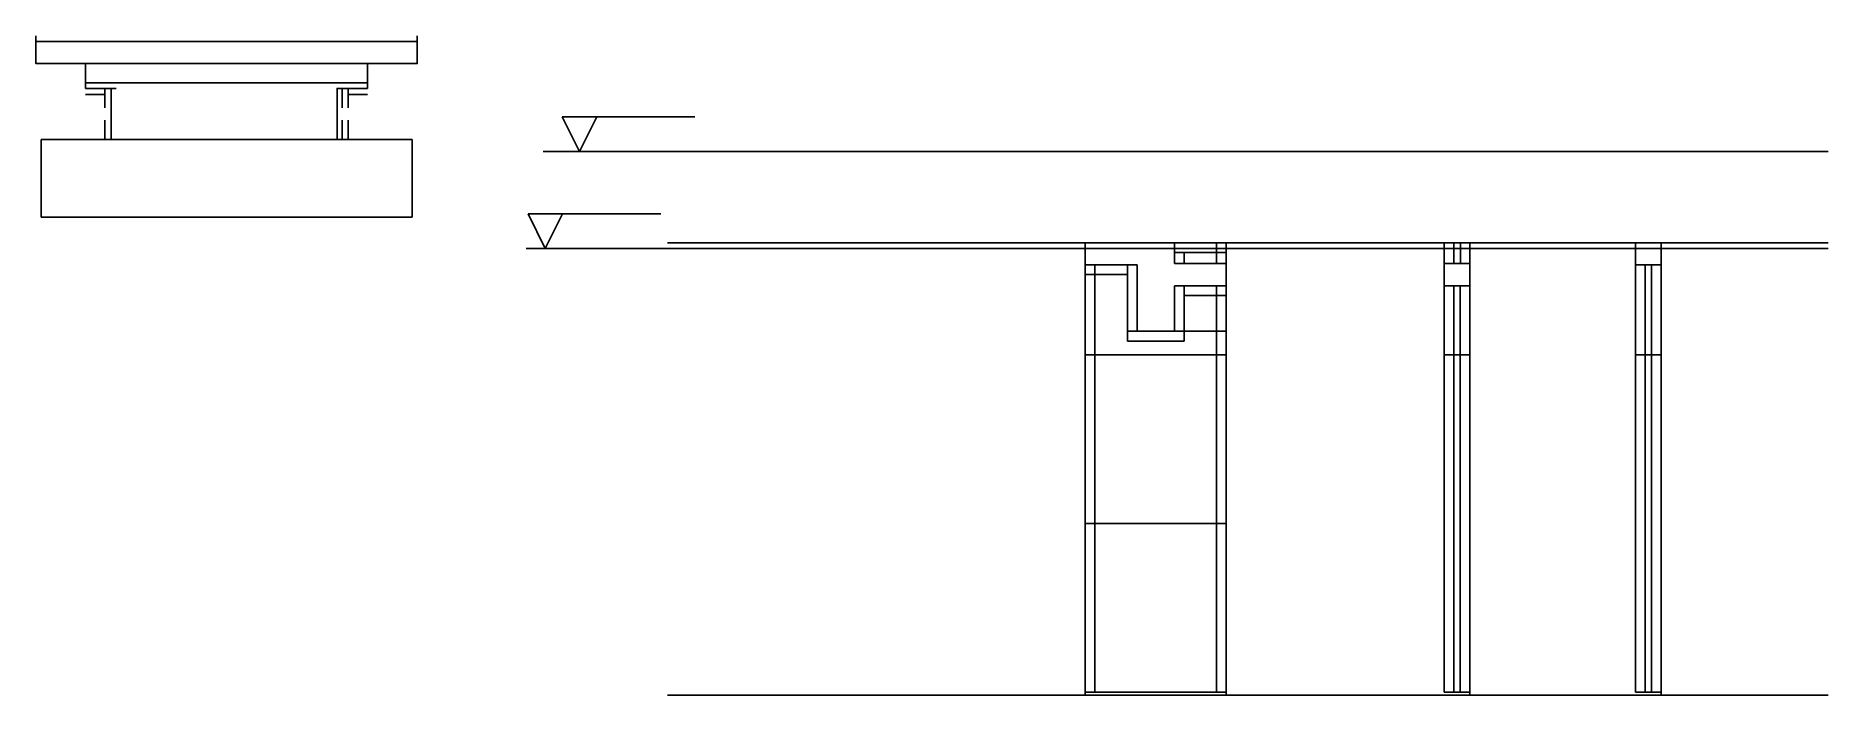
# Model space of a CAD drawing. Header units: metres. Extents: x 17745 to 19042, y -617 to -141.
import ezdxf

# ---------------------------------------------------------------- set-up
doc = ezdxf.new("R2010")
doc.units = ezdxf.units.M
for name, color, linetype in [('CHAPA', 7, 'Continuous'), ('COTA', 7, 'Continuous'), ('Madeira', 7, 'Continuous'), ('NIVEL 1° PAV.', 7, 'Continuous'), ('NIVEL 2° PAV.', 7, 'Continuous'), ('Nível', 7, 'Continuous'), ('Painéis', 7, 'Continuous'), ('Perfil Metálico', 7, 'Continuous'), ('SARR_2.2x7', 7, 'Continuous'), ('SARRAFO', 7, 'Continuous')]:
    doc.layers.add(name, color=color, linetype=linetype)

msp = doc.modelspace()

# ---------------------------------------------------------------- linework, layer by layer
at = {"layer": 'CHAPA', "color": 7, "lineweight": 25}
for points in [[(17781.2, -178.8), (17781.2, -174.8), (17985.2, -174.8), (17985.2, -178.8)], [(17781.2, -178.8), (17781.2, -174.8), (17985.2, -174.8), (17985.2, -178.8)], [(17803.2, -178.8), (17799.6, -178.8), (17799.6, -215.8), (17803.2, -215.8)], [(17803.2, -178.8), (17799.6, -178.8), (17799.6, -215.8), (17803.2, -215.8)], [(17966.8, -178.8), (17963.2, -178.8), (17963.2, -215.8), (17966.8, -215.8)], [(17966.8, -178.8), (17963.2, -178.8), (17963.2, -215.8), (17966.8, -215.8)]]:
    msp.add_lwpolyline(points, dxfattribs=at)
at = {"layer": 'COTA', "color": 7, "lineweight": 25}
for p, q in [((18017.4, -215.8), (17749, -215.8)), ((17749, -215.8), (17749, -271.8)), ((18017.4, -215.8), (18017.4, -271.8)), ((18017.4, -271.8), (17749, -271.8)), ((18504.5, -290.4), (18606.5, -290.4)), ((18504.5, -306.4), (18504.5, -290.4)), ((18606.5, -321.4), (18606.5, -290.4))]:
    msp.add_line(p, q, dxfattribs=at)
for points in [[(18782.7, -321.4), (18782.7, -290.4), (18764.2, -290.4), (18764.2, -321.4)], [(18921.1, -306.4), (18921.1, -290.4), (18902.6, -290.4), (18902.6, -306.4)]]:
    msp.add_lwpolyline(points, dxfattribs=at)
at = {"layer": 'Madeira', "color": 7, "lineweight": 25}
msp.add_lwpolyline([(17985.2, -160.8), (17985.2, -174.8), (17781.2, -174.8), (17781.2, -160.8)], dxfattribs=at)
at = {"layer": 'NIVEL 1° PAV.', "color": 7, "lineweight": 25}
for p, q in [((18126.1, -199.4), (18222.1, -199.4)), ((18126.1, -199.4), (18138.6, -224.4)), ((18138.6, -224.4), (18151.1, -199.4)), ((18112.3, -224.4), (19042, -224.4))]:
    msp.add_line(p, q, dxfattribs=at)
at = {"layer": 'NIVEL 2° PAV.', "color": 7, "lineweight": 25}
for p, q in [((18101.3, -269.4), (18197.3, -269.4)), ((18101.3, -269.4), (18113.8, -294.4)), ((18113.8, -294.4), (18126.3, -269.4)), ((18099.9, -294.4), (19042, -294.4))]:
    msp.add_line(p, q, dxfattribs=at)
at = {"layer": 'Nível', "color": 7, "lineweight": 25}
for p, q in [((18202.1, -290.4), (19042, -290.4)), ((18202.1, -617.4), (19042, -617.4))]:
    msp.add_line(p, q, dxfattribs=at)
at = {"layer": 'Painéis', "color": 7, "lineweight": 25}
for p, q in [((18606.5, -290.4), (18569, -290.4)), ((18569, -290.4), (18569, -305.4)), ((18606.5, -305.4), (18606.5, -290.4)), ((18782.7, -290.4), (18764.2, -290.4)), ((18764.2, -290.4), (18764.2, -305.4)), ((18782.7, -305.4), (18782.7, -290.4)), ((18504.5, -617.4), (18504.5, -306.4)), ((18504.5, -306.4), (18542, -306.4)), ((18542, -306.4), (18542, -354.4)), ((18569, -305.4), (18606.5, -305.4)), ((18764.2, -305.4), (18782.7, -305.4)), ((18902.6, -306.4), (18902.6, -615.4)), ((18902.6, -306.4), (18921.1, -306.4)), ((18921.1, -306.4), (18902.6, -306.4)), ((18921.1, -306.4), (18902.6, -306.4)), ((18921.1, -306.4), (18902.6, -306.4)), ((18921.1, -615.4), (18921.1, -306.4)), ((18921.1, -306.4), (18921.1, -615.4)), ((18606.5, -321.4), (18569, -321.4)), ((18569, -321.4), (18569, -354.4)), ((18606.5, -321.4), (18606.5, -617.4)), ((18764.2, -321.4), (18764.2, -615.4)), ((18764.2, -321.4), (18782.7, -321.4)), ((18782.7, -321.4), (18764.2, -321.4)), ((18782.7, -321.4), (18764.2, -321.4)), ((18782.7, -321.4), (18764.2, -321.4)), ((18782.7, -615.4), (18782.7, -321.4)), ((18782.7, -321.4), (18782.7, -615.4)), ((18542, -354.4), (18606.5, -354.4)), ((18606.5, -371.4), (18504.5, -371.4)), ((18764.2, -371.4), (18782.7, -371.4)), ((18782.7, -371.4), (18764.2, -371.4)), ((18782.7, -371.4), (18764.2, -371.4)), ((18782.7, -371.4), (18764.2, -371.4)), ((18902.6, -371.4), (18921.1, -371.4)), ((18921.1, -371.4), (18902.6, -371.4)), ((18921.1, -371.4), (18902.6, -371.4)), ((18921.1, -371.4), (18902.6, -371.4)), ((18504.5, -493.4), (18606.5, -493.4)), ((18606.5, -615.4), (18504.5, -615.4)), ((18764.2, -615.4), (18782.7, -615.4)), ((18902.6, -615.4), (18921.1, -615.4))]:
    msp.add_line(p, q, dxfattribs=at)
for points in [[(18504.5, -615.4), (18606.5, -615.4), (18606.5, -617.4), (18504.5, -617.4)], [(18764.2, -615.4), (18782.7, -615.4), (18782.7, -617.4), (18764.2, -617.4)], [(18902.6, -615.4), (18921.1, -615.4), (18921.1, -617.4), (18902.6, -617.4)]]:
    msp.add_lwpolyline(points, dxfattribs=at)
at = {"layer": 'Perfil Metálico', "color": 7, "lineweight": 25}
for points in [[(17745.2, -140.8), (17745.2, -160.8), (18021.2, -160.8), (18021.2, -140.8)], [(18021.2, -156.8), (18021.2, -144.8), (17745.2, -144.8), (17745.2, -156.8)]]:
    msp.add_lwpolyline(points, dxfattribs=at)
at = {"layer": 'SARR_2.2x7', "color": 7, "lineweight": 25}
for p, q in [((18606.5, -297.4), (18569, -297.4)), ((18576, -297.4), (18576, -305.7)), ((18599.5, -305.4), (18599.5, -290.4)), ((18771.2, -290.4), (18771.2, -305.4)), ((18776, -305.4), (18776, -290.4)), ((18511.5, -306.4), (18504.5, -306.4)), ((18511.5, -306.4), (18511.5, -306.4)), ((18511.5, -371.4), (18511.5, -306.4)), ((18535, -306.4), (18535, -354.4)), ((18909.6, -306.4), (18909.6, -371.4)), ((18909.6, -306.4), (18909.6, -306.4)), ((18909.6, -306.4), (18909.6, -306.4)), ((18914.1, -306.4), (18914.1, -371.4)), ((18914.1, -306.4), (18914.1, -306.4)), ((18914.1, -306.4), (18914.1, -306.4)), ((18504.5, -313.4), (18535, -313.4)), ((18576, -321.4), (18576, -354.4)), ((18599.5, -354.4), (18599.5, -321.4)), ((18771.2, -321.4), (18771.2, -371.4)), ((18771.2, -321.4), (18771.2, -321.4)), ((18771.2, -321.4), (18771.2, -321.4)), ((18775.7, -321.4), (18775.7, -371.4)), ((18775.7, -321.4), (18775.7, -321.4)), ((18775.7, -321.4), (18775.7, -321.4)), ((18606.5, -328.4), (18576, -328.4)), ((18542, -354.4), (18535, -354.4)), ((18535, -354.4), (18535, -361.4)), ((18535, -361.4), (18576, -361.4)), ((18576, -354.4), (18576, -361.4)), ((18599.5, -371.4), (18599.5, -354.4)), ((18511.5, -493.4), (18511.5, -371.4)), ((18599.5, -493.4), (18599.5, -371.4)), ((18771.2, -371.4), (18771.2, -371.4)), ((18771.2, -371.4), (18771.2, -371.4)), ((18771.2, -371.4), (18771.2, -615.4)), ((18775.7, -371.4), (18775.7, -371.4)), ((18775.7, -371.4), (18775.7, -371.4)), ((18775.7, -371.4), (18775.7, -615.4)), ((18909.6, -371.4), (18909.6, -371.4)), ((18909.6, -371.4), (18909.6, -371.4)), ((18909.6, -371.4), (18909.6, -615.4)), ((18914.1, -371.4), (18914.1, -371.4)), ((18914.1, -371.4), (18914.1, -371.4)), ((18914.1, -371.4), (18914.1, -615.4)), ((18511.5, -615.4), (18511.5, -493.4)), ((18599.5, -615.4), (18599.5, -493.4)), ((18511.5, -615.4), (18511.5, -615.4)), ((18599.5, -615.4), (18599.5, -615.4))]:
    msp.add_line(p, q, dxfattribs=at)
at = {"layer": 'SARRAFO', "color": 7, "lineweight": 25}
for points in [[(17781.2, -183.2), (17795.2, -183.2), (17795.2, -178.8), (17781.2, -178.8)], [(17795.2, -192.8), (17795.2, -178.8), (17799.6, -178.8), (17799.6, -192.8)], [(17966.8, -192.8), (17966.8, -178.8), (17971.2, -178.8), (17971.2, -192.8)], [(17985.2, -183.2), (17971.2, -183.2), (17971.2, -178.8), (17985.2, -178.8)], [(17795.2, -201.8), (17795.2, -215.8), (17799.6, -215.8), (17799.6, -201.8)], [(17966.8, -201.8), (17966.8, -215.8), (17971.2, -215.8), (17971.2, -201.8)]]:
    msp.add_lwpolyline(points, dxfattribs=at)

doc.saveas('drawing.dxf')
